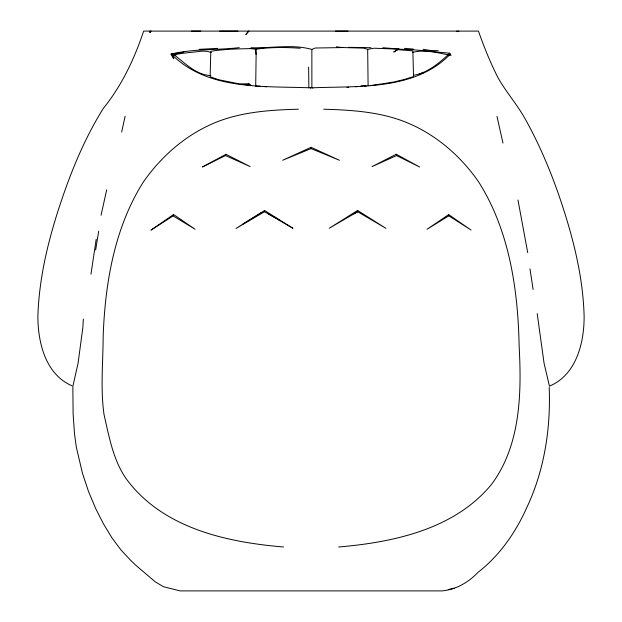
<?xml version="1.0" encoding="UTF-8"?>
<svg xmlns="http://www.w3.org/2000/svg" width="622" height="622" viewBox="0 0 622 622"><rect width="100%" height="100%" fill="white"/><g stroke="black" fill="none" stroke-linecap="round" stroke-linejoin="round"><path stroke-width="0.93" d="M549.187 387.249C550.851 428.729 544.32 470.877 526.344 508.532C515.296 532.984 499.528 555.609 478.201 572.178C468.522 582.278 456.245 589.57 442.102 590.9L180.186 590.9L163.493 586.733L155.251 581.842L135.371 564.885L129.897 559.536L120.886 549.848L112.108 538.092L103.594 524.105L95.671 508.532L88.487 491.403L82.423 473.109L76.343 447.249L74.5 433.915L73.101 413.63L72.852 386.363L78.045 363.38L82.889 327.226L83.348 319.086M300.177 48.267C285.615 47.194 270.609 47.117 256.202 49.224L255.704 85.984M151.053 31.1L149.964 32.43L150.011 31.1M311.062 147.297L311.062 148.596L339.433 160.258L311.062 147.297L282.676 160.258L311.062 148.596M96.185 239.26L90.975 274.154M264.513 211.737L264.583 210.493L235.987 228.476L264.513 211.737L278.827 219.854L268.238 213.867M95.656 249.966L98.704 231.174M121.663 132.066L125.123 116.228M357.611 210.461L357.611 211.721L385.912 228.336L357.611 210.461L329.201 228.266L357.611 211.721L353.887 213.867M101.059 215.228L106.665 189.928M173.11 215.904L173.585 214.504L195.075 229.238L173.11 215.904L150.975 230.124L173.585 214.504M225.506 155.562L226.004 154.303L250.137 166.587L225.506 155.562L202.399 166.984L226.004 154.303M149.964 32.43L150.454 31.1M248.481 31.1L245.822 34.56L248.963 31.1M239.283 47.645C216.542 50.296 193.395 48.726 171.011 54.044L173.709 58.748L172.201 54.915L173.429 53.889L183.817 52.186M456.626 31.1L458.235 31.652L458.919 31.1M312.998 88.13L311.879 87.329L311.863 49.449L315.121 48.018L343.119 47.552L363.691 48.119L367.68 49.363L374.203 48.213L413 49.737L449.76 53.212L451.059 55.374C438.572 53.111 425.114 49.06 412.541 52.396M396.525 50.11L393.726 52.038L398.974 49.06L382.857 47.715M247.564 84.701L248.932 83.783L251.218 85.338L239.439 83.884L248.932 83.783M176.617 54.293L171.011 54.044L172.201 54.915L174.953 55.412L176.617 54.293L183.389 53.212L202.788 51.105L207.421 51.369L211.317 52.59M448.68 214.606L427.05 229.254L448.82 215.834L448.68 214.606L471.041 230.039L448.82 215.834M242.79 224.145L261.147 212.833M413.762 75.239C427.734 72.999 439.785 62.55 449.76 53.212L449.566 54.915C413.716 90.866 357.852 85.813 311.078 87.858C264.101 85.945 208.432 90.641 172.201 54.915M396.23 154.248L372.042 166.61L396.564 155.578L419.671 167.015L396.23 154.248L396.564 155.578M310.386 88.005L311.879 87.329M419.228 74.243L423.426 72.65L421.358 73.388M398.974 49.06L397.225 49.628L412.86 50.887L413.521 76.172L413.125 76.739L403.709 79.632L394.698 81.762M348.017 31.1L335.367 31.1M448.237 589.609L454.192 588.148M360.752 86.108L363.956 85.447L366.171 86.015L364.414 86.124M370.642 85.517L382.53 83.799M393.796 81.972L383.479 83.675M355.364 86.777L358.202 86.528M338.632 546.995C393.835 542.283 454.698 529.221 491.613 484.258C520.731 445.127 521.664 393.003 519.145 346.252C518.025 289.665 509.41 230.428 478.575 181.818C459.736 154.629 433.293 132.307 402.1 120.754C377.064 111.556 350.108 110.008 323.689 109.208M217.576 48.368L198.993 49.348M346.967 87.414L348.794 87.305M262.811 48.244C245.535 48.959 227.8 48.454 210.788 51.299L210.135 76.739L218.54 79.702L238.537 83.729M298.451 109.208C267.39 110.024 235.318 112.279 207.009 126.305C181.367 138.76 159.854 158.509 143.526 181.733C114.448 227.543 105.11 283.096 103.151 336.533C103.065 362.54 100.375 388.789 104.037 414.664C109.62 438.767 113.912 464.805 130.441 484.243C167.365 529.229 228.282 542.322 283.508 546.995M251.024 47.715C271.036 48.477 292.542 43.867 311.863 49.449M200.789 31.1L191.335 31.1M210.858 75.573C196.762 75.145 185.457 63.708 174.953 55.412M258.301 86.147L259.996 86.124M237.938 31.1L219.644 31.1M348.46 47.326L371.015 47.715M438.269 50.709L430.649 50.483L423.061 49.293M249.445 48.477L256.202 49.224M263.122 86.505L266.62 86.808M404.494 48.353L413.303 49.06M255.899 86.03L257.461 86.155M343.119 47.552L336.51 46.938L337.816 47.536M71.895 385.757C45.476 374.358 37.849 342.372 37.88 316.178C39.007 280.335 47.07 245.146 57.955 211.099C69.454 175.404 83.449 140.16 103.4 108.29C121.881 85.478 134.383 58.795 143.659 31.1L478.442 31.1C484.017 46.93 490.284 62.542 497.903 77.501C506.075 92.18 517.473 104.753 525.512 119.533C541.676 148.534 554.085 179.494 564.131 211.099C574.953 245.154 583.156 280.32 584.12 316.178C584.268 342.636 576.369 374.965 549.451 386.13L544.079 363.271L537.183 313.605M278.664 219.963L292.908 228.266L264.583 210.493M458.056 31.1L458.235 31.652M502.973 143.076L496.986 116.423M517.963 199.965L527.728 252.664M529.983 268.797L533.101 289.51M255.347 49.185L256.007 54.402M308.839 87.749L308.652 67.114M368.107 85.805L367.68 49.363"/></g></svg>
